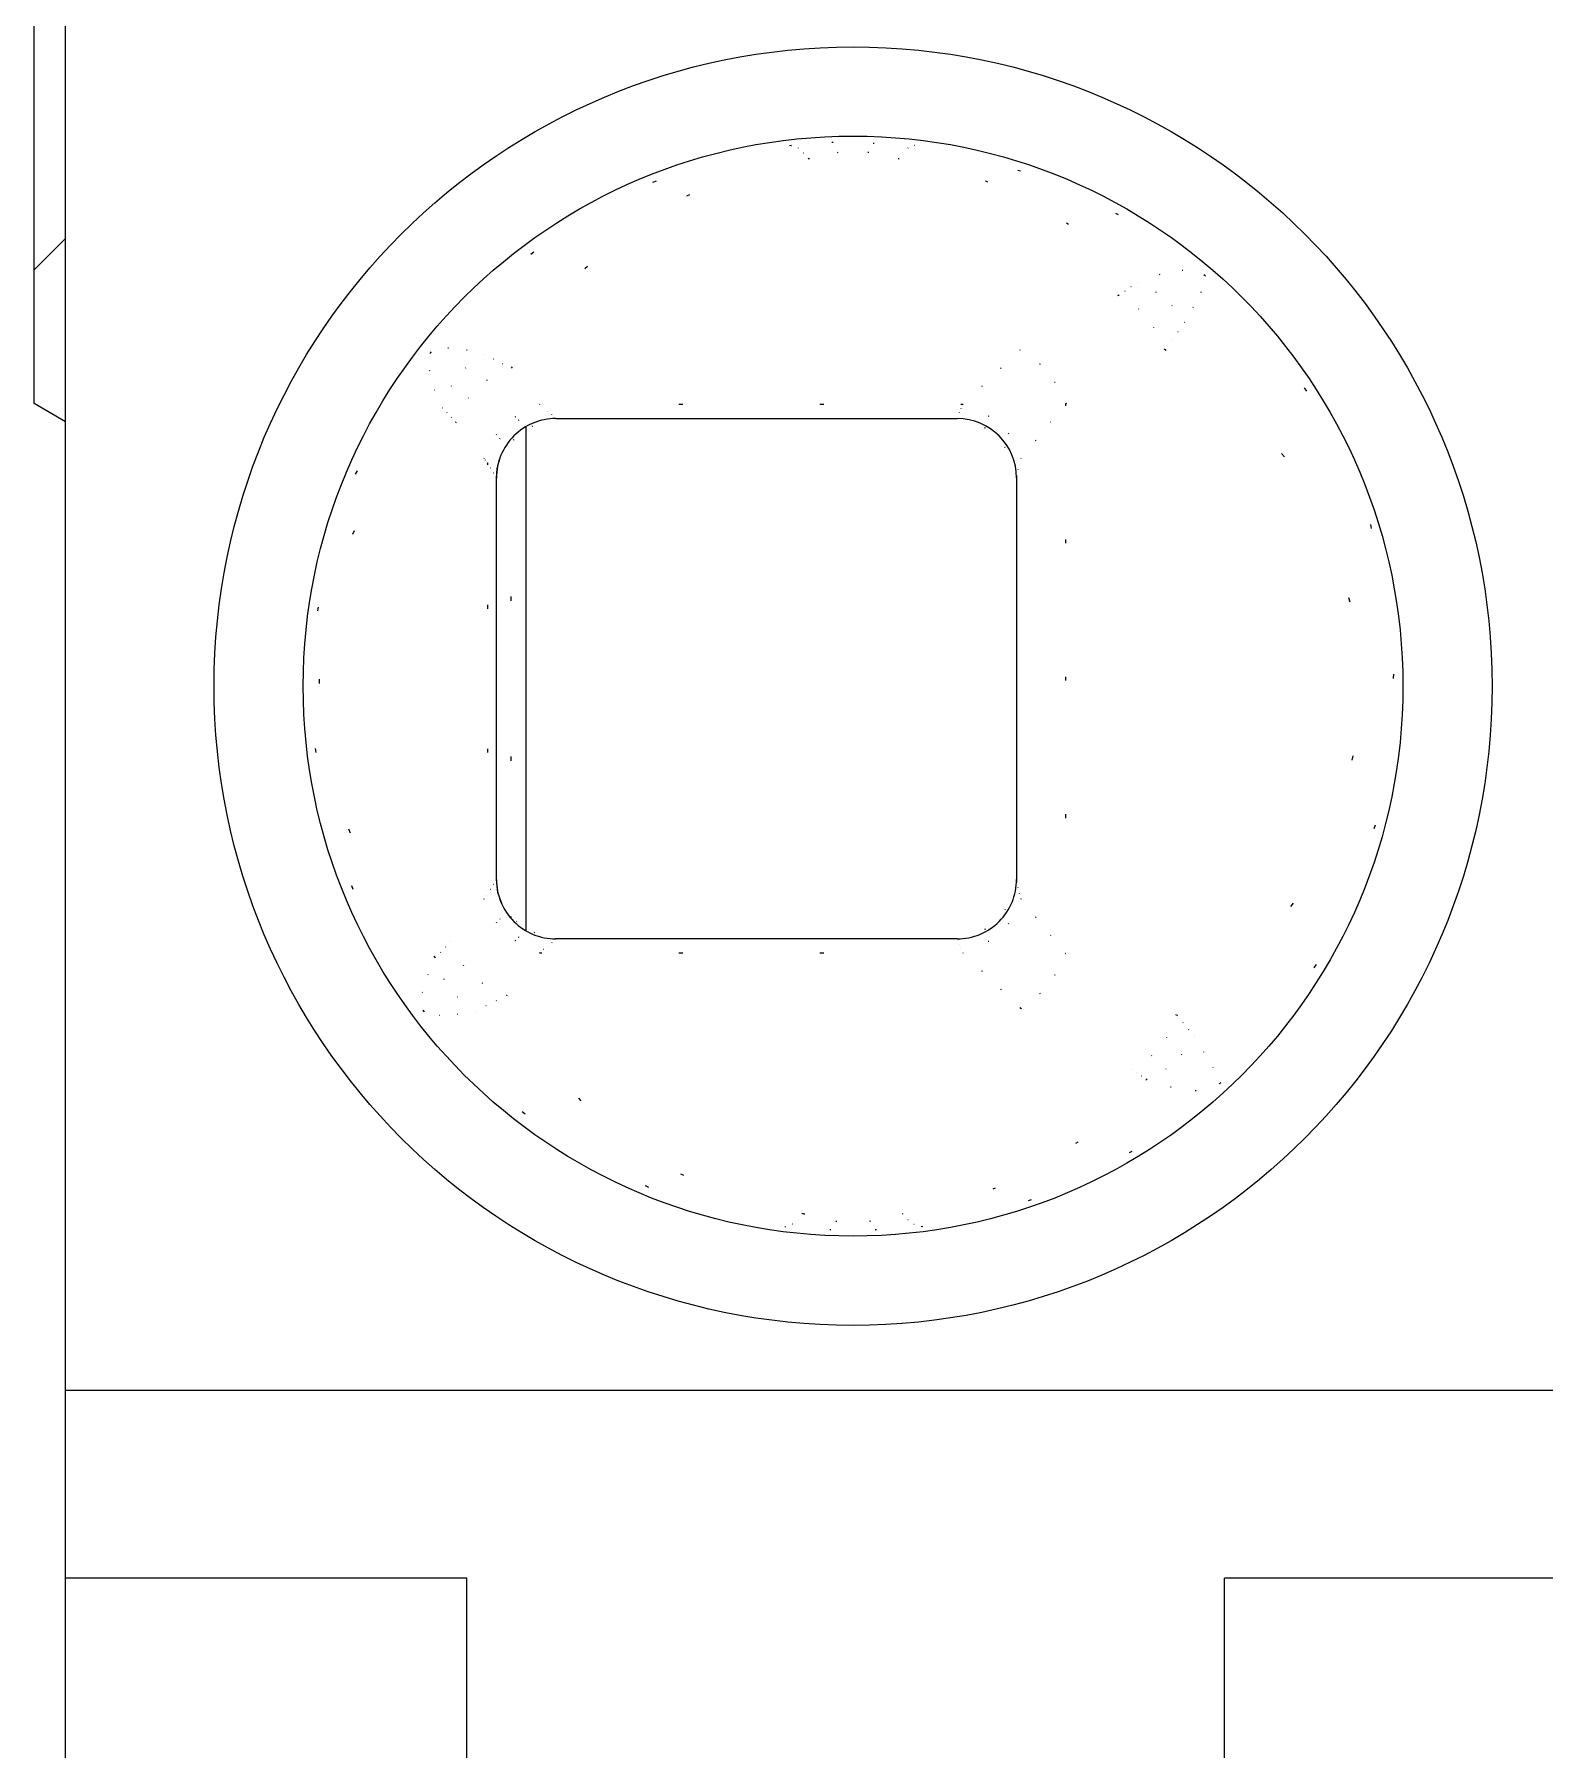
# Model space of a CAD drawing. Header units: inches. Extents: x 17 to 3130, y 15 to 659.
# Drawn here: x 1923.61 to 1928.7, y 241.43 to 247.2 of the extents above; entities that cross this region are included whole.
import ezdxf

# ---------------------------------------------------------------- set-up
doc = ezdxf.new("R2010")
doc.units = ezdxf.units.IN
doc.header["$MEASUREMENT"] = 0
doc.layers.add('Ebene 1', color=7, linetype='Continuous')

msp = doc.modelspace()

# ---------------------------------------------------------------- linework, layer by layer
at = {"layer": 'Ebene 1', "color": 251, "lineweight": 9}
for points in [[(1923.61309, 246.40921), (1923.61309, 246.40921), (1923.61309, 270.20921), (1923.61309, 270.20921)], [(1923.71809, 246.51421), (1923.71809, 246.51421), (1923.61309, 246.40921), (1923.61309, 246.40921)], [(1923.61309, 246.40921), (1923.61309, 246.40921), (1923.61309, 246.40921), (1923.61309, 246.40921)], [(1923.61309, 245.95921), (1923.61309, 245.95921), (1923.61309, 246.40921), (1923.61309, 246.40921)], [(1923.61309, 245.95921), (1923.61309, 245.95921), (1923.61309, 245.95921), (1923.61309, 245.95921)], [(1923.71809, 245.89851), (1923.71809, 245.89851), (1923.61309, 245.95921), (1923.61309, 245.95921)]]:
    msp.add_open_spline(points, degree=3, dxfattribs=at)
at = {"layer": 'Ebene 1', "lineweight": 9}
for points in [[(1923.71799, 242.63981), (1923.71799, 242.63981), (1923.71809, 248.30921), (1923.71809, 248.30921)], [(1925.36809, 245.90921), (1925.36809, 245.90921), (1925.36809, 245.90921), (1925.36809, 245.90921)], [(1925.36809, 245.90921), (1925.36809, 245.90921), (1926.71799, 245.90921), (1926.71799, 245.90921)], [(1926.91809, 245.70921), (1926.91809, 245.81961), (1926.82849, 245.90921), (1926.71799, 245.90921)], [(1925.16809, 245.70951), (1925.16809, 245.70951), (1925.17059, 245.74101), (1925.17059, 245.74101)], [(1925.17059, 245.74101), (1925.17059, 245.74101), (1925.17809, 245.77181), (1925.17809, 245.77181)], [(1925.16809, 245.70951), (1925.16809, 245.70951), (1925.16809, 245.70951), (1925.16809, 245.70951)], [(1925.16809, 244.35881), (1925.16809, 244.35881), (1925.16809, 245.70951), (1925.16809, 245.70951)], [(1926.91809, 245.71801), (1926.91809, 245.71801), (1926.91809, 245.71801), (1926.91809, 245.71801)], [(1926.91809, 245.71801), (1926.91809, 245.71801), (1926.91809, 244.35031), (1926.91809, 244.35031)], [(1925.16809, 244.35881), (1925.16809, 244.35881), (1925.16809, 244.35881), (1925.16809, 244.35881)], [(1925.17279, 244.31551), (1925.17279, 244.31551), (1925.16809, 244.35881), (1925.16809, 244.35881)], [(1925.17279, 244.31551), (1925.17279, 244.31551), (1925.17279, 244.31551), (1925.17279, 244.31551)], [(1925.18679, 244.27441), (1925.18679, 244.27441), (1925.17279, 244.31551), (1925.17279, 244.31551)], [(1925.36809, 244.15911), (1925.36809, 244.15911), (1925.36809, 244.15911), (1925.36809, 244.15911)], [(1926.71809, 244.15911), (1926.71809, 244.15911), (1925.36809, 244.15911), (1925.36809, 244.15911)], [(1923.71799, 242.63981), (1923.71799, 242.63981), (1923.71799, 242.63981), (1923.71799, 242.63981)], [(1923.71809, 242.00911), (1923.71809, 242.00911), (1923.71799, 242.63981), (1923.71799, 242.63981)], [(1923.71799, 242.63981), (1923.71799, 242.63981), (1923.71799, 242.63981), (1923.71799, 242.63981)], [(1935.61809, 242.63981), (1935.61809, 242.63981), (1923.71799, 242.63981), (1923.71799, 242.63981)], [(1925.06809, 242.00921), (1925.06809, 242.00921), (1923.71809, 242.00911), (1923.71809, 242.00911)], [(1923.71809, 242.00911), (1923.71809, 242.00911), (1923.71809, 242.00911), (1923.71809, 242.00911)], [(1923.71809, 224.93971), (1923.71809, 224.93971), (1923.71809, 242.00911), (1923.71809, 242.00911)], [(1923.71809, 242.00911), (1923.71809, 242.00911), (1923.71809, 242.00911), (1923.71809, 242.00911)], [(1925.06809, 242.00921), (1925.06809, 242.00921), (1925.06809, 242.00921), (1925.06809, 242.00921)], [(1925.06809, 239.90921), (1925.06809, 239.90921), (1925.06809, 242.00921), (1925.06809, 242.00921)], [(1927.61809, 242.00921), (1927.61809, 242.00921), (1927.61809, 242.00921), (1927.61809, 242.00921)], [(1930.26809, 242.00921), (1930.26809, 242.00921), (1927.61809, 242.00921), (1927.61809, 242.00921)], [(1927.61809, 242.00921), (1927.61809, 242.00921), (1927.61809, 242.00921), (1927.61809, 242.00921)], [(1927.61809, 239.90921), (1927.61809, 239.90921), (1927.61809, 242.00921), (1927.61809, 242.00921)]]:
    msp.add_open_spline(points, degree=3, dxfattribs=at)
for points, knots in [([(1926.36809, 247.15921), (1925.18069, 247.15921), (1924.21809, 246.19651), (1924.21809, 245.00921), (1924.21809, 245.00921), (1924.21809, 243.82161), (1925.18069, 242.85901), (1926.36809, 242.85921), (1926.36809, 242.85921), (1927.55549, 242.85921), (1928.51809, 243.82161), (1928.51799, 245.00921), (1928.51799, 245.00921), (1928.51809, 246.19651), (1927.55549, 247.15921), (1926.36809, 247.15921)], [0, 0, 0, 0, 0.25, 0.25, 0.25, 0.25, 0.5, 0.5, 0.5, 0.5, 0.75, 0.75, 0.75, 0.75, 1, 1, 1, 1]), ([(1926.36809, 246.85921), (1925.34639, 246.85921), (1924.51799, 246.03081), (1924.51799, 245.00921), (1924.51799, 245.00921), (1924.51799, 243.98741), (1925.34639, 243.15921), (1926.36809, 243.15921), (1926.36809, 243.15921), (1927.38979, 243.15921), (1928.21809, 243.98741), (1928.21799, 245.00921), (1928.21799, 245.00921), (1928.21809, 246.03081), (1927.38979, 246.85911), (1926.36809, 246.85921)], [0, 0, 0, 0, 0.25, 0.25, 0.25, 0.25, 0.5, 0.5, 0.5, 0.5, 0.75, 0.75, 0.75, 0.75, 1, 1, 1, 1]), ([(1925.36809, 245.90921), (1925.31499, 245.90921), (1925.26419, 245.88801), (1925.22669, 245.85061), (1925.22669, 245.85061), (1925.18919, 245.81301), (1925.16809, 245.76221), (1925.16809, 245.70921)], [0, 0, 0, 0, 0.5, 0.5, 0.5, 0.5, 1, 1, 1, 1]), ([(1925.16809, 244.35921), (1925.16799, 244.30611), (1925.18909, 244.25521), (1925.22669, 244.21771), (1925.22669, 244.21771), (1925.26419, 244.18021), (1925.31499, 244.15911), (1925.36809, 244.15911)], [0, 0, 0, 0, 0.5, 0.5, 0.5, 0.5, 1, 1, 1, 1]), ([(1926.71809, 244.15911), (1926.77109, 244.15911), (1926.82209, 244.18021), (1926.85949, 244.21771), (1926.85949, 244.21771), (1926.89699, 244.25521), (1926.91809, 244.30611), (1926.91809, 244.35921)], [0, 0, 0, 0, 0.5, 0.5, 0.5, 0.5, 1, 1, 1, 1])]:
    msp.add_open_spline(points, degree=3, knots=knots, dxfattribs=at)
at = {"layer": 'Ebene 1', "color": 3, "lineweight": 9}
for points in [[(1926.16009, 246.82771), (1926.16009, 246.82771), (1926.15369, 246.82641), (1926.15369, 246.82641)], [(1926.16009, 246.82771), (1926.16009, 246.82771), (1926.16009, 246.82771), (1926.16009, 246.82771)], [(1926.16009, 246.82771), (1926.16009, 246.82771), (1926.16039, 246.82761), (1926.16039, 246.82761)], [(1926.18279, 246.81921), (1926.18279, 246.81921), (1926.18279, 246.81921), (1926.18279, 246.81921)], [(1926.18279, 246.81921), (1926.18279, 246.81921), (1926.18339, 246.81901), (1926.18339, 246.81901)], [(1926.30049, 246.83801), (1926.30049, 246.83801), (1926.29679, 246.83761), (1926.29679, 246.83761)], [(1926.43549, 246.83401), (1926.43549, 246.83401), (1926.43549, 246.83401), (1926.43549, 246.83401)], [(1926.43929, 246.83381), (1926.43929, 246.83381), (1926.43549, 246.83401), (1926.43549, 246.83401)], [(1926.55339, 246.81921), (1926.55339, 246.81921), (1926.55279, 246.81901), (1926.55279, 246.81901)], [(1926.57429, 246.82781), (1926.57429, 246.82781), (1926.57429, 246.82781), (1926.57429, 246.82781)], [(1926.57609, 246.82781), (1926.57609, 246.82781), (1926.57429, 246.82781), (1926.57429, 246.82781)], [(1926.57609, 246.82781), (1926.57609, 246.82781), (1926.57579, 246.82761), (1926.57579, 246.82761)], [(1926.20049, 246.80291), (1926.20049, 246.80291), (1926.20049, 246.80291), (1926.20049, 246.80291)], [(1926.20049, 246.80291), (1926.20049, 246.80291), (1926.20089, 246.80241), (1926.20089, 246.80241)], [(1926.21689, 246.78421), (1926.21689, 246.78421), (1926.21809, 246.78451), (1926.21809, 246.78451)], [(1926.21689, 246.78421), (1926.21689, 246.78421), (1926.21689, 246.78421), (1926.21689, 246.78421)], [(1926.21689, 246.78421), (1926.21689, 246.78421), (1926.22099, 246.78421), (1926.22099, 246.78421)], [(1926.31569, 246.80421), (1926.31569, 246.80421), (1926.31839, 246.80461), (1926.31839, 246.80461)], [(1926.41789, 246.80551), (1926.41789, 246.80551), (1926.41789, 246.80551), (1926.41789, 246.80551)], [(1926.41789, 246.80551), (1926.41789, 246.80551), (1926.42049, 246.80501), (1926.42049, 246.80501)], [(1926.51929, 246.78421), (1926.51929, 246.78421), (1926.51929, 246.78421), (1926.51929, 246.78421)], [(1926.51929, 246.78421), (1926.51929, 246.78421), (1926.52339, 246.78331), (1926.52339, 246.78331)], [(1926.53569, 246.80291), (1926.53569, 246.80291), (1926.53529, 246.80241), (1926.53529, 246.80241)], [(1925.70499, 246.70801), (1925.70499, 246.70801), (1925.69289, 246.70331), (1925.69289, 246.70331)], [(1926.81309, 246.70861), (1926.81309, 246.70861), (1926.81309, 246.70861), (1926.81309, 246.70861)], [(1926.81309, 246.70861), (1926.81309, 246.70861), (1926.82079, 246.70531), (1926.82079, 246.70531)], [(1926.92229, 246.74321), (1926.92229, 246.74321), (1926.92229, 246.74321), (1926.92229, 246.74321)], [(1926.93179, 246.74061), (1926.93179, 246.74061), (1926.92229, 246.74321), (1926.92229, 246.74321)], [(1925.80819, 246.65831), (1925.80819, 246.65831), (1925.81869, 246.66301), (1925.81869, 246.66301)], [(1927.25239, 246.59821), (1927.25239, 246.59821), (1927.25239, 246.59821), (1927.25239, 246.59821)], [(1927.26109, 246.59391), (1927.26109, 246.59391), (1927.25239, 246.59821), (1927.25239, 246.59821)], [(1927.08599, 246.56721), (1927.08599, 246.56721), (1927.08599, 246.56721), (1927.08599, 246.56721)], [(1927.08599, 246.56721), (1927.08599, 246.56721), (1927.09309, 246.56281), (1927.09309, 246.56281)], [(1925.29379, 246.46911), (1925.29379, 246.46911), (1925.28339, 246.46121), (1925.28339, 246.46121)], [(1925.46599, 246.41371), (1925.46599, 246.41371), (1925.47399, 246.42201), (1925.47399, 246.42201)], [(1927.32359, 246.36551), (1927.32359, 246.36551), (1927.32339, 246.36531), (1927.32339, 246.36531)], [(1927.39989, 246.39321), (1927.39989, 246.39321), (1927.39789, 246.39241), (1927.39789, 246.39241)], [(1927.47769, 246.40681), (1927.47769, 246.40681), (1927.47549, 246.40671), (1927.47549, 246.40671)], [(1927.54849, 246.39201), (1927.54849, 246.39201), (1927.54849, 246.39201), (1927.54849, 246.39201)], [(1927.55239, 246.38901), (1927.55239, 246.38901), (1927.54849, 246.39201), (1927.54849, 246.39201)], [(1927.55159, 246.38961), (1927.55159, 246.38961), (1927.55159, 246.38961), (1927.55159, 246.38961)], [(1927.55239, 246.38901), (1927.55239, 246.38901), (1927.55159, 246.38961), (1927.55159, 246.38961)], [(1927.55239, 246.38901), (1927.55239, 246.38901), (1927.55239, 246.38901), (1927.55239, 246.38901)], [(1927.55239, 246.38901), (1927.55239, 246.38901), (1927.55289, 246.38821), (1927.55289, 246.38821)], [(1927.26239, 246.32441), (1927.26239, 246.32441), (1927.25769, 246.32181), (1927.25769, 246.32181)], [(1927.26239, 246.32441), (1927.26239, 246.32441), (1927.26239, 246.32441), (1927.26239, 246.32441)], [(1927.26239, 246.32441), (1927.26239, 246.32441), (1927.26329, 246.32381), (1927.26329, 246.32381)], [(1927.28309, 246.33821), (1927.28309, 246.33821), (1927.28239, 246.33791), (1927.28239, 246.33791)], [(1927.30349, 246.35201), (1927.30349, 246.35201), (1927.30299, 246.35161), (1927.30299, 246.35161)], [(1927.38669, 246.33401), (1927.38669, 246.33401), (1927.38669, 246.33401), (1927.38669, 246.33401)], [(1927.38849, 246.33321), (1927.38849, 246.33321), (1927.38669, 246.33401), (1927.38669, 246.33401)], [(1927.53859, 246.33501), (1927.53859, 246.33501), (1927.53789, 246.33351), (1927.53789, 246.33351)], [(1927.32809, 246.27801), (1927.32809, 246.27801), (1927.32809, 246.27801), (1927.32809, 246.27801)], [(1927.32809, 246.27801), (1927.32809, 246.27801), (1927.32989, 246.27681), (1927.32989, 246.27681)], [(1927.43999, 246.28941), (1927.43999, 246.28941), (1927.43999, 246.28941), (1927.43999, 246.28941)], [(1927.44119, 246.28781), (1927.44119, 246.28781), (1927.43999, 246.28941), (1927.43999, 246.28941)], [(1927.51209, 246.28321), (1927.51209, 246.28321), (1927.51139, 246.28181), (1927.51139, 246.28181)], [(1927.37829, 246.21701), (1927.37829, 246.21701), (1927.37829, 246.21701), (1927.37829, 246.21701)], [(1927.37829, 246.21701), (1927.37829, 246.21701), (1927.37929, 246.21501), (1927.37929, 246.21501)], [(1927.46069, 246.20181), (1927.46069, 246.20181), (1927.46129, 246.20241), (1927.46129, 246.20241)], [(1927.48319, 246.23241), (1927.48319, 246.23241), (1927.48319, 246.23241), (1927.48319, 246.23241)], [(1927.48379, 246.23161), (1927.48379, 246.23161), (1927.48319, 246.23241), (1927.48319, 246.23241)], [(1924.94729, 246.13281), (1924.94729, 246.13281), (1924.94349, 246.12751), (1924.94349, 246.12751)], [(1924.94729, 246.13281), (1924.94729, 246.13281), (1924.94789, 246.13341), (1924.94789, 246.13341)], [(1925.00479, 246.14681), (1925.00479, 246.14681), (1925.00479, 246.14681), (1925.00479, 246.14681)], [(1925.00479, 246.14681), (1925.00479, 246.14681), (1925.00649, 246.14661), (1925.00649, 246.14661)], [(1925.06739, 246.14071), (1925.06739, 246.14071), (1925.06739, 246.14071), (1925.06739, 246.14071)], [(1925.06739, 246.14071), (1925.06739, 246.14071), (1925.06909, 246.14061), (1925.06909, 246.14061)], [(1925.12909, 246.12541), (1925.12909, 246.12541), (1925.12909, 246.12541), (1925.12909, 246.12541)], [(1925.12909, 246.12541), (1925.12909, 246.12541), (1925.12949, 246.12511), (1925.12949, 246.12511)], [(1926.92949, 246.14001), (1926.92949, 246.14001), (1926.92859, 246.13921), (1926.92859, 246.13921)], [(1926.92949, 246.14001), (1926.92949, 246.14001), (1926.92949, 246.14001), (1926.92949, 246.14001)], [(1926.92949, 246.14001), (1926.92949, 246.14001), (1926.93039, 246.13921), (1926.93039, 246.13921)], [(1927.41539, 246.14301), (1927.41539, 246.14301), (1927.41569, 246.14361), (1927.41569, 246.14361)], [(1927.41539, 246.14301), (1927.41539, 246.14301), (1927.41539, 246.14301), (1927.41539, 246.14301)], [(1927.41539, 246.14301), (1927.41539, 246.14301), (1927.42129, 246.13881), (1927.42129, 246.13881)], [(1927.43789, 246.17221), (1927.43789, 246.17221), (1927.43839, 246.17301), (1927.43839, 246.17301)], [(1924.94309, 246.07021), (1924.94309, 246.07021), (1924.94309, 246.07021), (1924.94309, 246.07021)], [(1924.94349, 246.06851), (1924.94349, 246.06851), (1924.94309, 246.07021), (1924.94309, 246.07021)], [(1925.06369, 246.07811), (1925.06369, 246.07811), (1925.06539, 246.07921), (1925.06539, 246.07921)], [(1925.15859, 246.11001), (1925.15859, 246.11001), (1925.15859, 246.11001), (1925.15859, 246.11001)], [(1925.15859, 246.11001), (1925.15859, 246.11001), (1925.15939, 246.10961), (1925.15939, 246.10961)], [(1925.18849, 246.09451), (1925.18849, 246.09451), (1925.18849, 246.09451), (1925.18849, 246.09451)], [(1925.18849, 246.09451), (1925.18849, 246.09451), (1925.18929, 246.09421), (1925.18929, 246.09421)], [(1925.21879, 246.07881), (1925.21879, 246.07881), (1925.22189, 246.08361), (1925.22189, 246.08361)], [(1926.86629, 246.07941), (1926.86629, 246.07941), (1926.86459, 246.07781), (1926.86459, 246.07781)], [(1926.99519, 246.09361), (1926.99519, 246.09361), (1926.99519, 246.09361), (1926.99519, 246.09361)], [(1926.99519, 246.09361), (1926.99519, 246.09361), (1926.99699, 246.09241), (1926.99699, 246.09241)], [(1925.01659, 246.01751), (1925.01659, 246.01751), (1925.01739, 246.01951), (1925.01739, 246.01951)], [(1925.13579, 246.03781), (1925.13579, 246.03781), (1925.13799, 246.03881), (1925.13799, 246.03881)], [(1926.80229, 246.01821), (1926.80229, 246.01821), (1926.80049, 246.01661), (1926.80049, 246.01661)], [(1927.04539, 246.03251), (1927.04539, 246.03251), (1927.04539, 246.03251), (1927.04539, 246.03251)], [(1927.04539, 246.03251), (1927.04539, 246.03251), (1927.04629, 246.03061), (1927.04629, 246.03061)], [(1927.88689, 246.01241), (1927.88689, 246.01241), (1927.88689, 246.01241), (1927.88689, 246.01241)], [(1927.89529, 246.00121), (1927.89529, 246.00121), (1927.88689, 246.01241), (1927.88689, 246.01241)], [(1924.96019, 246.00601), (1924.96019, 246.00601), (1924.96019, 246.00601), (1924.96019, 246.00601)], [(1924.96079, 246.00431), (1924.96079, 246.00431), (1924.96019, 246.00601), (1924.96019, 246.00601)], [(1925.07309, 245.97721), (1925.07309, 245.97721), (1925.07429, 245.97931), (1925.07429, 245.97931)], [(1925.31259, 245.95761), (1925.31259, 245.95761), (1925.31259, 245.95761), (1925.31259, 245.95761)], [(1925.31389, 245.95601), (1925.31389, 245.95601), (1925.31259, 245.95761), (1925.31259, 245.95761)], [(1925.78189, 245.95601), (1925.78189, 245.95601), (1925.78189, 245.95601), (1925.78189, 245.95601)], [(1925.79479, 245.95601), (1925.79479, 245.95601), (1925.78189, 245.95601), (1925.78189, 245.95601)], [(1926.25649, 245.95601), (1926.25649, 245.95601), (1926.25649, 245.95601), (1926.25649, 245.95601)], [(1926.26929, 245.95601), (1926.26929, 245.95601), (1926.25649, 245.95601), (1926.25649, 245.95601)], [(1926.73089, 245.95601), (1926.73089, 245.95601), (1926.73089, 245.95601), (1926.73089, 245.95601)], [(1926.73729, 245.95601), (1926.73729, 245.95601), (1926.73089, 245.95601), (1926.73089, 245.95601)], [(1926.73729, 245.95601), (1926.73729, 245.95601), (1926.73719, 245.95581), (1926.73719, 245.95581)], [(1926.73729, 245.95601), (1926.73729, 245.95601), (1926.73729, 245.95601), (1926.73729, 245.95601)], [(1926.73729, 245.95601), (1926.73729, 245.95601), (1926.73849, 245.95551), (1926.73849, 245.95551)], [(1927.08249, 245.95871), (1927.08249, 245.95871), (1927.08709, 245.96121), (1927.08709, 245.96121)], [(1927.08249, 245.95871), (1927.08249, 245.95871), (1927.08249, 245.95871), (1927.08249, 245.95871)], [(1927.08249, 245.95871), (1927.08249, 245.95871), (1927.08249, 245.95241), (1927.08249, 245.95241)], [(1924.98649, 245.94561), (1924.98649, 245.94561), (1924.98649, 245.94561), (1924.98649, 245.94561)], [(1924.98699, 245.94481), (1924.98699, 245.94481), (1924.98649, 245.94561), (1924.98649, 245.94561)], [(1924.98699, 245.94481), (1924.98699, 245.94481), (1924.98739, 245.94571), (1924.98739, 245.94571)], [(1924.98699, 245.94481), (1924.98699, 245.94481), (1924.98699, 245.94481), (1924.98699, 245.94481)], [(1924.98699, 245.94481), (1924.98699, 245.94481), (1924.98709, 245.94461), (1924.98709, 245.94461)], [(1925.00129, 245.92921), (1925.00129, 245.92921), (1925.00129, 245.92921), (1925.00129, 245.92921)], [(1925.00129, 245.92921), (1925.00129, 245.92921), (1925.00169, 245.92871), (1925.00169, 245.92871)], [(1925.01599, 245.91341), (1925.01599, 245.91341), (1925.01599, 245.91341), (1925.01599, 245.91341)], [(1925.01599, 245.91341), (1925.01599, 245.91341), (1925.01639, 245.91301), (1925.01639, 245.91301)], [(1925.03079, 245.89741), (1925.03079, 245.89741), (1925.03139, 245.89861), (1925.03139, 245.89861)], [(1925.03079, 245.89741), (1925.03079, 245.89741), (1925.03079, 245.89741), (1925.03079, 245.89741)], [(1925.03079, 245.89741), (1925.03079, 245.89741), (1925.03209, 245.89571), (1925.03209, 245.89571)], [(1925.23069, 245.91481), (1925.23069, 245.91481), (1925.23299, 245.91601), (1925.23299, 245.91601)], [(1925.24219, 245.90361), (1925.24219, 245.90361), (1925.24439, 245.90461), (1925.24439, 245.90461)], [(1925.34049, 245.93381), (1925.34049, 245.93381), (1925.34049, 245.93381), (1925.34049, 245.93381)], [(1925.34089, 245.93361), (1925.34089, 245.93361), (1925.34049, 245.93381), (1925.34049, 245.93381)], [(1925.35459, 245.92221), (1925.35459, 245.92221), (1925.35459, 245.92221), (1925.35459, 245.92221)], [(1925.35479, 245.92181), (1925.35479, 245.92181), (1925.35459, 245.92221), (1925.35459, 245.92221)], [(1925.36789, 245.90961), (1925.36789, 245.90961), (1925.36789, 245.90961), (1925.36789, 245.90961)], [(1925.36809, 245.90941), (1925.36809, 245.90941), (1925.36789, 245.90961), (1925.36789, 245.90961)], [(1926.72459, 245.92921), (1926.72459, 245.92921), (1926.72449, 245.92871), (1926.72449, 245.92871)], [(1926.73089, 245.94281), (1926.73089, 245.94281), (1926.73089, 245.94231), (1926.73089, 245.94231)], [(1926.82249, 245.91861), (1926.82249, 245.91861), (1926.82249, 245.91861), (1926.82249, 245.91861)], [(1926.82249, 245.91861), (1926.82249, 245.91861), (1926.82489, 245.91751), (1926.82489, 245.91751)], [(1927.03199, 245.89661), (1927.03199, 245.89661), (1927.03339, 245.89821), (1927.03339, 245.89821)], [(1925.16809, 245.85441), (1925.16809, 245.85441), (1925.16939, 245.85661), (1925.16939, 245.85661)], [(1925.17979, 245.84121), (1925.17979, 245.84121), (1925.18099, 245.84341), (1925.18099, 245.84341)], [(1925.22589, 245.83731), (1925.22589, 245.83731), (1925.22719, 245.83911), (1925.22719, 245.83911)], [(1925.28879, 245.88371), (1925.28879, 245.88371), (1925.29099, 245.88441), (1925.29099, 245.88441)], [(1926.81059, 245.87761), (1926.81059, 245.87761), (1926.81059, 245.87761), (1926.81059, 245.87761)], [(1926.81319, 245.87661), (1926.81319, 245.87661), (1926.81059, 245.87761), (1926.81059, 245.87761)], [(1926.88939, 245.85981), (1926.88939, 245.85981), (1926.88939, 245.85981), (1926.88939, 245.85981)], [(1926.88939, 245.85981), (1926.88939, 245.85981), (1926.89059, 245.85761), (1926.89059, 245.85761)], [(1926.98219, 245.83521), (1926.98219, 245.83521), (1926.98349, 245.83691), (1926.98349, 245.83691)], [(1926.87829, 245.81281), (1926.87829, 245.81281), (1926.87829, 245.81281), (1926.87829, 245.81281)], [(1926.87939, 245.81031), (1926.87939, 245.81031), (1926.87829, 245.81281), (1926.87829, 245.81281)], [(1927.80989, 245.79121), (1927.80989, 245.79121), (1927.80989, 245.79121), (1927.80989, 245.79121)], [(1927.80989, 245.79121), (1927.80989, 245.79121), (1927.81949, 245.78001), (1927.81949, 245.78001)], [(1924.69899, 245.73301), (1924.69899, 245.73301), (1924.69289, 245.72151), (1924.69289, 245.72151)], [(1925.12579, 245.77471), (1925.12579, 245.77471), (1925.12649, 245.77581), (1925.12649, 245.77581)], [(1925.12989, 245.76971), (1925.12989, 245.76971), (1925.12989, 245.76971), (1925.12989, 245.76971)], [(1925.12989, 245.76971), (1925.12989, 245.76971), (1925.13009, 245.76961), (1925.13009, 245.76961)], [(1925.13419, 245.76471), (1925.13419, 245.76471), (1925.13419, 245.76471), (1925.13419, 245.76471)], [(1925.13419, 245.76471), (1925.13419, 245.76471), (1925.13419, 245.76461), (1925.13419, 245.76461)], [(1925.13839, 245.75961), (1925.13839, 245.75961), (1925.13889, 245.76081), (1925.13889, 245.76081)], [(1925.13839, 245.75961), (1925.13839, 245.75961), (1925.13839, 245.75961), (1925.13839, 245.75961)], [(1925.13839, 245.75961), (1925.13839, 245.75961), (1925.13839, 245.75321), (1925.13839, 245.75321)], [(1925.13839, 245.75961), (1925.13839, 245.75961), (1925.13839, 245.75961), (1925.13839, 245.75961)], [(1925.13839, 245.75961), (1925.13839, 245.75961), (1925.13849, 245.75941), (1925.13849, 245.75941)], [(1925.14849, 245.74341), (1925.14849, 245.74341), (1925.14849, 245.74341), (1925.14849, 245.74341)], [(1925.14849, 245.74341), (1925.14849, 245.74341), (1925.14879, 245.74291), (1925.14879, 245.74291)], [(1925.15869, 245.72681), (1925.15869, 245.72681), (1925.15869, 245.72681), (1925.15869, 245.72681)], [(1925.15869, 245.72681), (1925.15869, 245.72681), (1925.15909, 245.72651), (1925.15909, 245.72651)], [(1925.17809, 245.77181), (1925.17809, 245.77181), (1925.17869, 245.77261), (1925.17869, 245.77261)], [(1926.92299, 245.73661), (1926.92299, 245.73661), (1926.92309, 245.73721), (1926.92309, 245.73721)], [(1926.92799, 245.75561), (1926.92799, 245.75561), (1926.92809, 245.75611), (1926.92809, 245.75611)], [(1926.93299, 245.77461), (1926.93299, 245.77461), (1926.93369, 245.77561), (1926.93369, 245.77561)], [(1926.91759, 245.71921), (1926.91759, 245.71921), (1926.91759, 245.71921), (1926.91759, 245.71921)], [(1926.91809, 245.71801), (1926.91809, 245.71801), (1926.91759, 245.71921), (1926.91759, 245.71921)], [(1926.91809, 245.71801), (1926.91809, 245.71801), (1926.91819, 245.71821), (1926.91819, 245.71821)], [(1928.10989, 245.55301), (1928.10989, 245.55301), (1928.10989, 245.55301), (1928.10989, 245.55301)], [(1928.11249, 245.53941), (1928.11249, 245.53941), (1928.10989, 245.55301), (1928.10989, 245.55301)], [(1924.68469, 245.52021), (1924.68469, 245.52021), (1924.69049, 245.53301), (1924.69049, 245.53301)], [(1927.08249, 245.50281), (1927.08249, 245.50281), (1927.08249, 245.50281), (1927.08249, 245.50281)], [(1927.08249, 245.50281), (1927.08249, 245.50281), (1927.08249, 245.49021), (1927.08249, 245.49021)], [(1924.56819, 245.27481), (1924.56819, 245.27481), (1924.56599, 245.26201), (1924.56599, 245.26201)], [(1925.13839, 245.28261), (1925.13839, 245.28261), (1925.13839, 245.28261), (1925.13839, 245.28261)], [(1925.13839, 245.28261), (1925.13839, 245.28261), (1925.13839, 245.26941), (1925.13839, 245.26941)], [(1925.21749, 245.31021), (1925.21749, 245.31021), (1925.21749, 245.31021), (1925.21749, 245.31021)], [(1925.21749, 245.29581), (1925.21749, 245.29581), (1925.21749, 245.31021), (1925.21749, 245.31021)], [(1928.03549, 245.30741), (1928.03549, 245.30741), (1928.03549, 245.30741), (1928.03549, 245.30741)], [(1928.03549, 245.30741), (1928.03549, 245.30741), (1928.03919, 245.29321), (1928.03919, 245.29321)], [(1924.57249, 245.01841), (1924.57249, 245.01841), (1924.57279, 245.03251), (1924.57279, 245.03251)], [(1927.08249, 245.04041), (1927.08249, 245.04041), (1927.08249, 245.04041), (1927.08249, 245.04041)], [(1927.08249, 245.04041), (1927.08249, 245.04041), (1927.08249, 245.02781), (1927.08249, 245.02781)], [(1928.18579, 245.03501), (1928.18579, 245.03501), (1928.18699, 245.04901), (1928.18699, 245.04901)], [(1924.55799, 244.79901), (1924.55799, 244.79901), (1924.55799, 244.79901), (1924.55799, 244.79901)], [(1924.55799, 244.79901), (1924.55799, 244.79901), (1924.56009, 244.78611), (1924.56009, 244.78611)], [(1925.13839, 244.79881), (1925.13839, 244.79881), (1925.13839, 244.79881), (1925.13839, 244.79881)], [(1925.13839, 244.79881), (1925.13839, 244.79881), (1925.13839, 244.78571), (1925.13839, 244.78571)], [(1925.21749, 244.77261), (1925.21749, 244.77261), (1925.21749, 244.77261), (1925.21749, 244.77261)], [(1925.21749, 244.75791), (1925.21749, 244.75791), (1925.21749, 244.77261), (1925.21749, 244.77261)], [(1928.04929, 244.77441), (1928.04929, 244.77441), (1928.04619, 244.76021), (1928.04619, 244.76021)], [(1927.08249, 244.57821), (1927.08249, 244.57821), (1927.08249, 244.57821), (1927.08249, 244.57821)], [(1927.08249, 244.57821), (1927.08249, 244.57821), (1927.08249, 244.56551), (1927.08249, 244.56551)], [(1924.67189, 244.52801), (1924.67189, 244.52801), (1924.67189, 244.52801), (1924.67189, 244.52801)], [(1924.67729, 244.51511), (1924.67729, 244.51511), (1924.67189, 244.52801), (1924.67189, 244.52801)], [(1928.12119, 244.52981), (1928.12119, 244.52981), (1928.12609, 244.54281), (1928.12609, 244.54281)], [(1924.68089, 244.33841), (1924.68089, 244.33841), (1924.68089, 244.33841), (1924.68089, 244.33841)], [(1924.68089, 244.33841), (1924.68089, 244.33841), (1924.68509, 244.32621), (1924.68509, 244.32621)], [(1925.15889, 244.34191), (1925.15889, 244.34191), (1925.15869, 244.34141), (1925.15869, 244.34141)], [(1925.16809, 244.35881), (1925.16809, 244.35881), (1925.16799, 244.35841), (1925.16799, 244.35841)], [(1926.91809, 244.35031), (1926.91809, 244.35031), (1926.91759, 244.34901), (1926.91759, 244.34901)], [(1925.12579, 244.29361), (1925.12579, 244.29361), (1925.12429, 244.29161), (1925.12429, 244.29161)], [(1925.13419, 244.30371), (1925.13419, 244.30371), (1925.13409, 244.30361), (1925.13409, 244.30361)], [(1925.14879, 244.32541), (1925.14879, 244.32541), (1925.14859, 244.32481), (1925.14859, 244.32481)], [(1926.92299, 244.33161), (1926.92299, 244.33161), (1926.92299, 244.33161), (1926.92299, 244.33161)], [(1926.92309, 244.33121), (1926.92309, 244.33121), (1926.92299, 244.33161), (1926.92299, 244.33161)], [(1926.92799, 244.31281), (1926.92799, 244.31281), (1926.92799, 244.31281), (1926.92799, 244.31281)], [(1926.92809, 244.31221), (1926.92809, 244.31221), (1926.92799, 244.31281), (1926.92799, 244.31281)], [(1926.93309, 244.29361), (1926.93309, 244.29361), (1926.93249, 244.29241), (1926.93249, 244.29241)], [(1926.93299, 244.29381), (1926.93299, 244.29381), (1926.93299, 244.29381), (1926.93299, 244.29381)], [(1926.93309, 244.29361), (1926.93309, 244.29361), (1926.93299, 244.29381), (1926.93299, 244.29381)], [(1927.84879, 244.27941), (1927.84879, 244.27941), (1927.83969, 244.26801), (1927.83969, 244.26801)], [(1925.17979, 244.22701), (1925.17979, 244.22701), (1925.17979, 244.22701), (1925.17979, 244.22701)], [(1925.18099, 244.22481), (1925.18099, 244.22481), (1925.17979, 244.22701), (1925.17979, 244.22701)], [(1925.21749, 244.23481), (1925.21749, 244.23481), (1925.21749, 244.23481), (1925.21749, 244.23481)], [(1925.21749, 244.22751), (1925.21749, 244.22751), (1925.21749, 244.23481), (1925.21749, 244.23481)], [(1926.87939, 244.25801), (1926.87939, 244.25801), (1926.87829, 244.25551), (1926.87829, 244.25551)], [(1926.98219, 244.23301), (1926.98219, 244.23301), (1926.98219, 244.23301), (1926.98219, 244.23301)], [(1926.98349, 244.23141), (1926.98349, 244.23141), (1926.98219, 244.23301), (1926.98219, 244.23301)], [(1925.16809, 244.21391), (1925.16809, 244.21391), (1925.16809, 244.21391), (1925.16809, 244.21391)], [(1925.16949, 244.21161), (1925.16949, 244.21161), (1925.16809, 244.21391), (1925.16809, 244.21391)], [(1925.23529, 244.21901), (1925.23529, 244.21901), (1925.23529, 244.21901), (1925.23529, 244.21901)], [(1925.23669, 244.21761), (1925.23669, 244.21761), (1925.23529, 244.21901), (1925.23529, 244.21901)], [(1925.24219, 244.16481), (1925.24219, 244.16481), (1925.24219, 244.16481), (1925.24219, 244.16481)], [(1925.24439, 244.16361), (1925.24439, 244.16361), (1925.24219, 244.16481), (1925.24219, 244.16481)], [(1925.29549, 244.18001), (1925.29549, 244.18001), (1925.29549, 244.18001), (1925.29549, 244.18001)], [(1925.29739, 244.17941), (1925.29739, 244.17941), (1925.29549, 244.18001), (1925.29549, 244.18001)], [(1926.81319, 244.19171), (1926.81319, 244.19171), (1926.81059, 244.19081), (1926.81059, 244.19081)], [(1926.89059, 244.21081), (1926.89059, 244.21081), (1926.88939, 244.20851), (1926.88939, 244.20851)], [(1927.03199, 244.17171), (1927.03199, 244.17171), (1927.03199, 244.17171), (1927.03199, 244.17171)], [(1927.03339, 244.17001), (1927.03339, 244.17001), (1927.03199, 244.17171), (1927.03199, 244.17171)], [(1924.98049, 244.11411), (1924.98049, 244.11411), (1924.97999, 244.11361), (1924.97999, 244.11361)], [(1924.99769, 244.13221), (1924.99769, 244.13221), (1924.99719, 244.13171), (1924.99719, 244.13171)], [(1925.01469, 244.15001), (1925.01469, 244.15001), (1925.01449, 244.14981), (1925.01449, 244.14981)], [(1925.23069, 244.15341), (1925.23069, 244.15341), (1925.23069, 244.15341), (1925.23069, 244.15341)], [(1925.23299, 244.15221), (1925.23299, 244.15221), (1925.23069, 244.15341), (1925.23069, 244.15341)], [(1925.31289, 244.11281), (1925.31289, 244.11281), (1925.31289, 244.11281), (1925.31289, 244.11281)], [(1925.31389, 244.11221), (1925.31389, 244.11221), (1925.31289, 244.11281), (1925.31289, 244.11281)], [(1925.31389, 244.11221), (1925.31389, 244.11221), (1925.32029, 244.11231), (1925.32029, 244.11231)], [(1925.31389, 244.11221), (1925.31389, 244.11221), (1925.31389, 244.11221), (1925.31389, 244.11221)], [(1925.32529, 244.12361), (1925.32529, 244.12361), (1925.32529, 244.12361), (1925.32529, 244.12361)], [(1925.32639, 244.12301), (1925.32639, 244.12301), (1925.32529, 244.12361), (1925.32529, 244.12361)], [(1925.32639, 244.12301), (1925.32639, 244.12301), (1925.32669, 244.12321), (1925.32669, 244.12321)], [(1925.34049, 244.13441), (1925.34049, 244.13441), (1925.34079, 244.13481), (1925.34079, 244.13481)], [(1925.35459, 244.14621), (1925.35459, 244.14621), (1925.35499, 244.14651), (1925.35499, 244.14651)], [(1925.36709, 244.15911), (1925.36709, 244.15911), (1925.36709, 244.15911), (1925.36709, 244.15911)], [(1925.36809, 244.15881), (1925.36809, 244.15881), (1925.36709, 244.15911), (1925.36709, 244.15911)], [(1925.78189, 244.11231), (1925.78189, 244.11231), (1925.78189, 244.11231), (1925.78189, 244.11231)], [(1925.78189, 244.11231), (1925.78189, 244.11231), (1925.79479, 244.11231), (1925.79479, 244.11231)], [(1926.25649, 244.11231), (1926.25649, 244.11231), (1926.26929, 244.11241), (1926.26929, 244.11241)], [(1926.25649, 244.11231), (1926.25649, 244.11231), (1926.25649, 244.11231), (1926.25649, 244.11231)], [(1926.71799, 244.15281), (1926.71799, 244.15281), (1926.71799, 244.15281), (1926.71799, 244.15281)], [(1926.71799, 244.15281), (1926.71799, 244.15281), (1926.71819, 244.15261), (1926.71819, 244.15261)], [(1926.72449, 244.13941), (1926.72449, 244.13941), (1926.72449, 244.13941), (1926.72449, 244.13941)], [(1926.72449, 244.13941), (1926.72449, 244.13941), (1926.72459, 244.13921), (1926.72459, 244.13921)], [(1926.73089, 244.12601), (1926.73089, 244.12601), (1926.73089, 244.12601), (1926.73089, 244.12601)], [(1926.73089, 244.12601), (1926.73089, 244.12601), (1926.73099, 244.12561), (1926.73099, 244.12561)], [(1926.73739, 244.11231), (1926.73739, 244.11231), (1926.73739, 244.11231), (1926.73739, 244.11231)], [(1926.73739, 244.11231), (1926.73739, 244.11231), (1926.73819, 244.11141), (1926.73819, 244.11141)], [(1926.82489, 244.15081), (1926.82489, 244.15081), (1926.82249, 244.14981), (1926.82249, 244.14981)], [(1927.08189, 244.11041), (1927.08189, 244.11041), (1927.08189, 244.11041), (1927.08189, 244.11041)], [(1927.08249, 244.10961), (1927.08249, 244.10961), (1927.08189, 244.11041), (1927.08189, 244.11041)], [(1927.08249, 244.10961), (1927.08249, 244.10961), (1927.08199, 244.10861), (1927.08199, 244.10861)], [(1924.95829, 244.10101), (1924.95829, 244.10101), (1924.95829, 244.10101), (1924.95829, 244.10101)], [(1924.96289, 244.09581), (1924.96289, 244.09581), (1924.95829, 244.10101), (1924.95829, 244.10101)], [(1924.96289, 244.09581), (1924.96289, 244.09581), (1924.96259, 244.09511), (1924.96259, 244.09511)], [(1924.96289, 244.09581), (1924.96289, 244.09581), (1924.96289, 244.09581), (1924.96289, 244.09581)], [(1924.96289, 244.09581), (1924.96289, 244.09581), (1924.96339, 244.09481), (1924.96339, 244.09481)], [(1925.05709, 244.07031), (1925.05709, 244.07031), (1925.05709, 244.07031), (1925.05709, 244.07031)], [(1925.05819, 244.06821), (1925.05819, 244.06821), (1925.05709, 244.07031), (1925.05709, 244.07031)], [(1926.80049, 244.05181), (1926.80049, 244.05181), (1926.80049, 244.05181), (1926.80049, 244.05181)], [(1926.80049, 244.05181), (1926.80049, 244.05181), (1926.80219, 244.05021), (1926.80219, 244.05021)], [(1927.91919, 244.06161), (1927.91919, 244.06161), (1927.92689, 244.07301), (1927.92689, 244.07301)], [(1924.93739, 244.03981), (1924.93739, 244.03981), (1924.93699, 244.03821), (1924.93699, 244.03821)], [(1924.99089, 244.02461), (1924.99089, 244.02461), (1924.99089, 244.02461), (1924.99089, 244.02461)], [(1924.99089, 244.02461), (1924.99089, 244.02461), (1924.99159, 244.02241), (1924.99159, 244.02241)], [(1925.11959, 244.00981), (1925.11959, 244.00981), (1925.11959, 244.00981), (1925.11959, 244.00981)], [(1925.12189, 244.00881), (1925.12189, 244.00881), (1925.11959, 244.00981), (1925.11959, 244.00981)], [(1926.86459, 243.99041), (1926.86459, 243.99041), (1926.86459, 243.99041), (1926.86459, 243.99041)], [(1926.86459, 243.99041), (1926.86459, 243.99041), (1926.86629, 243.98881), (1926.86629, 243.98881)], [(1927.04639, 244.03771), (1927.04639, 244.03771), (1927.04529, 244.03561), (1927.04529, 244.03561)], [(1924.91889, 243.98001), (1924.91889, 243.98001), (1924.91839, 243.97841), (1924.91839, 243.97841)], [(1925.03539, 243.96441), (1925.03539, 243.96441), (1925.03539, 243.96441), (1925.03539, 243.96441)], [(1925.03539, 243.96441), (1925.03539, 243.96441), (1925.03709, 243.96301), (1925.03709, 243.96301)], [(1925.13339, 243.93421), (1925.13339, 243.93421), (1925.13239, 243.93361), (1925.13239, 243.93361)], [(1925.16839, 243.95151), (1925.16839, 243.95151), (1925.16739, 243.95101), (1925.16739, 243.95101)], [(1925.20169, 243.96941), (1925.20169, 243.96941), (1925.20169, 243.96941), (1925.20169, 243.96941)], [(1925.20279, 243.96881), (1925.20279, 243.96881), (1925.20169, 243.96941), (1925.20169, 243.96941)], [(1925.20279, 243.96881), (1925.20279, 243.96881), (1925.20229, 243.96861), (1925.20229, 243.96861)], [(1925.20279, 243.96881), (1925.20279, 243.96881), (1925.20429, 243.97071), (1925.20429, 243.97071)], [(1926.99699, 243.97591), (1926.99699, 243.97591), (1926.99519, 243.97461), (1926.99519, 243.97461)], [(1924.92009, 243.91921), (1924.92009, 243.91921), (1924.92009, 243.91921), (1924.92009, 243.91921)], [(1924.92009, 243.91921), (1924.92009, 243.91921), (1924.92439, 243.91421), (1924.92439, 243.91421)], [(1924.97699, 243.90181), (1924.97699, 243.90181), (1924.97529, 243.90161), (1924.97529, 243.90161)], [(1925.03849, 243.90521), (1925.03849, 243.90521), (1925.03679, 243.90521), (1925.03679, 243.90521)], [(1925.09789, 243.91641), (1925.09789, 243.91641), (1925.09709, 243.91621), (1925.09709, 243.91621)], [(1926.92939, 243.92831), (1926.92939, 243.92831), (1926.92939, 243.92831), (1926.92939, 243.92831)], [(1926.92939, 243.92831), (1926.92939, 243.92831), (1926.93459, 243.92541), (1926.93459, 243.92541)], [(1927.45409, 243.90381), (1927.45409, 243.90381), (1927.45409, 243.90381), (1927.45409, 243.90381)], [(1927.45919, 243.90091), (1927.45919, 243.90091), (1927.45409, 243.90381), (1927.45409, 243.90381)], [(1927.45919, 243.90091), (1927.45919, 243.90091), (1927.45869, 243.89991), (1927.45869, 243.89991)], [(1927.47789, 243.87771), (1927.47789, 243.87771), (1927.47789, 243.87771), (1927.47789, 243.87771)], [(1927.47829, 243.87721), (1927.47829, 243.87721), (1927.47789, 243.87771), (1927.47789, 243.87771)], [(1927.42309, 243.82901), (1927.42309, 243.82901), (1927.42209, 243.82711), (1927.42209, 243.82711)], [(1927.49689, 243.85421), (1927.49689, 243.85421), (1927.49689, 243.85421), (1927.49689, 243.85421)], [(1927.49739, 243.85361), (1927.49739, 243.85361), (1927.49689, 243.85421), (1927.49689, 243.85421)], [(1927.51589, 243.83081), (1927.51589, 243.83081), (1927.51589, 243.83081), (1927.51589, 243.83081)], [(1927.51609, 243.83041), (1927.51609, 243.83041), (1927.51589, 243.83081), (1927.51589, 243.83081)], [(1927.37369, 243.76721), (1927.37369, 243.76721), (1927.37189, 243.76601), (1927.37189, 243.76601)], [(1927.47309, 243.76941), (1927.47309, 243.76941), (1927.47439, 243.77101), (1927.47439, 243.77101)], [(1927.54779, 243.77961), (1927.54779, 243.77961), (1927.54779, 243.77961), (1927.54779, 243.77961)], [(1927.54869, 243.77831), (1927.54869, 243.77831), (1927.54779, 243.77961), (1927.54779, 243.77961)], [(1927.30609, 243.71961), (1927.30609, 243.71961), (1927.30609, 243.71961), (1927.30609, 243.71961)], [(1927.30609, 243.71961), (1927.30609, 243.71961), (1927.30639, 243.71951), (1927.30639, 243.71951)], [(1927.32249, 243.70901), (1927.32249, 243.70901), (1927.32249, 243.70901), (1927.32249, 243.70901)], [(1927.32249, 243.70901), (1927.32249, 243.70901), (1927.32299, 243.70871), (1927.32299, 243.70871)], [(1927.41999, 243.72141), (1927.41999, 243.72141), (1927.42189, 243.72241), (1927.42189, 243.72241)], [(1927.57929, 243.72781), (1927.57929, 243.72781), (1927.57929, 243.72781), (1927.57929, 243.72781)], [(1927.57999, 243.72631), (1927.57999, 243.72631), (1927.57929, 243.72781), (1927.57929, 243.72781)], [(1927.33899, 243.69831), (1927.33899, 243.69831), (1927.33899, 243.69831), (1927.33899, 243.69831)], [(1927.33899, 243.69831), (1927.33899, 243.69831), (1927.33959, 243.69801), (1927.33959, 243.69801)], [(1927.35599, 243.68731), (1927.35599, 243.68731), (1927.35279, 243.68421), (1927.35279, 243.68421)], [(1927.35599, 243.68731), (1927.35599, 243.68731), (1927.35679, 243.68781), (1927.35679, 243.68781)], [(1927.35599, 243.68731), (1927.35599, 243.68731), (1927.35599, 243.68731), (1927.35599, 243.68731)], [(1927.35599, 243.68731), (1927.35599, 243.68731), (1927.35699, 243.68701), (1927.35699, 243.68701)], [(1927.43629, 243.66161), (1927.43629, 243.66161), (1927.43629, 243.66161), (1927.43629, 243.66161)], [(1927.43629, 243.66161), (1927.43629, 243.66161), (1927.43849, 243.66091), (1927.43849, 243.66091)], [(1927.51949, 243.64871), (1927.51949, 243.64871), (1927.51949, 243.64871), (1927.51949, 243.64871)], [(1927.51949, 243.64871), (1927.51949, 243.64871), (1927.52199, 243.64871), (1927.52199, 243.64871)], [(1927.60089, 243.67141), (1927.60089, 243.67141), (1927.60569, 243.67641), (1927.60569, 243.67641)], [(1927.60089, 243.67141), (1927.60089, 243.67141), (1927.60129, 243.67221), (1927.60129, 243.67221)], [(1925.44569, 243.62301), (1925.44569, 243.62301), (1925.44569, 243.62301), (1925.44569, 243.62301)], [(1925.45349, 243.61431), (1925.45349, 243.61431), (1925.44569, 243.62301), (1925.44569, 243.62301)], [(1925.25459, 243.57901), (1925.25459, 243.57901), (1925.25459, 243.57901), (1925.25459, 243.57901)], [(1925.25459, 243.57901), (1925.25459, 243.57901), (1925.26499, 243.57081), (1925.26499, 243.57081)], [(1927.12389, 243.47541), (1927.12389, 243.47541), (1927.11679, 243.47051), (1927.11679, 243.47051)], [(1927.29769, 243.44041), (1927.29769, 243.44041), (1927.30649, 243.44541), (1927.30649, 243.44541)], [(1925.78819, 243.36801), (1925.78819, 243.36801), (1925.78819, 243.36801), (1925.78819, 243.36801)], [(1925.79879, 243.36311), (1925.79879, 243.36311), (1925.78819, 243.36801), (1925.78819, 243.36801)], [(1925.66829, 243.32951), (1925.66829, 243.32951), (1925.66829, 243.32951), (1925.66829, 243.32951)], [(1925.66829, 243.32951), (1925.66829, 243.32951), (1925.68019, 243.32381), (1925.68019, 243.32381)], [(1926.84589, 243.32101), (1926.84589, 243.32101), (1926.83789, 243.31751), (1926.83789, 243.31751)], [(1926.95839, 243.27861), (1926.95839, 243.27861), (1926.96789, 243.28221), (1926.96789, 243.28221)], [(1926.13859, 243.19121), (1926.13859, 243.19121), (1926.13859, 243.19121), (1926.13859, 243.19121)], [(1926.13859, 243.19121), (1926.13859, 243.19121), (1926.14069, 243.19111), (1926.14069, 243.19111)], [(1926.16369, 243.19941), (1926.16369, 243.19941), (1926.16289, 243.19921), (1926.16289, 243.19921)], [(1926.18339, 243.21571), (1926.18339, 243.21571), (1926.18279, 243.21521), (1926.18279, 243.21521)], [(1926.19549, 243.23541), (1926.19549, 243.23541), (1926.19549, 243.23541), (1926.19549, 243.23541)], [(1926.20119, 243.23411), (1926.20119, 243.23411), (1926.19549, 243.23541), (1926.19549, 243.23541)], [(1926.20119, 243.23411), (1926.20119, 243.23411), (1926.20099, 243.23381), (1926.20099, 243.23381)], [(1926.20119, 243.23411), (1926.20119, 243.23411), (1926.20119, 243.23411), (1926.20119, 243.23411)], [(1926.20119, 243.23411), (1926.20119, 243.23411), (1926.20579, 243.23411), (1926.20579, 243.23411)], [(1926.28959, 243.18161), (1926.28959, 243.18161), (1926.28959, 243.18161), (1926.28959, 243.18161)], [(1926.28959, 243.18161), (1926.28959, 243.18161), (1926.29369, 243.18131), (1926.29369, 243.18131)], [(1926.30999, 243.20901), (1926.30999, 243.20901), (1926.30999, 243.20901), (1926.30999, 243.20901)], [(1926.31309, 243.20881), (1926.31309, 243.20881), (1926.30999, 243.20901), (1926.30999, 243.20901)], [(1926.42609, 243.20941), (1926.42609, 243.20941), (1926.42309, 243.20901), (1926.42309, 243.20901)], [(1926.44249, 243.18111), (1926.44249, 243.18111), (1926.44669, 243.18141), (1926.44669, 243.18141)], [(1926.53499, 243.23411), (1926.53499, 243.23411), (1926.53349, 243.23371), (1926.53349, 243.23371)], [(1926.53499, 243.23411), (1926.53499, 243.23411), (1926.53499, 243.23411), (1926.53499, 243.23411)], [(1926.53499, 243.23411), (1926.53499, 243.23411), (1926.53519, 243.23381), (1926.53519, 243.23381)], [(1926.55279, 243.21571), (1926.55279, 243.21571), (1926.55279, 243.21571), (1926.55279, 243.21571)], [(1926.55279, 243.21571), (1926.55279, 243.21571), (1926.55339, 243.21521), (1926.55339, 243.21521)], [(1926.57249, 243.19941), (1926.57249, 243.19941), (1926.57249, 243.19941), (1926.57249, 243.19941)], [(1926.57249, 243.19941), (1926.57249, 243.19941), (1926.57309, 243.19921), (1926.57309, 243.19921)], [(1926.59759, 243.19121), (1926.59759, 243.19121), (1926.60259, 243.19241), (1926.60259, 243.19241)]]:
    msp.add_open_spline(points, degree=3, dxfattribs=at)
at = {"layer": 'Ebene 1', "color": 30, "lineweight": 9}
for points in [[(1925.26809, 245.88231), (1925.26809, 245.88231), (1925.26809, 245.88231), (1925.26809, 245.88231)], [(1925.26809, 244.18581), (1925.26809, 244.18581), (1925.26809, 245.88231), (1925.26809, 245.88231)]]:
    msp.add_open_spline(points, degree=3, dxfattribs=at)

doc.saveas('drawing.dxf')
